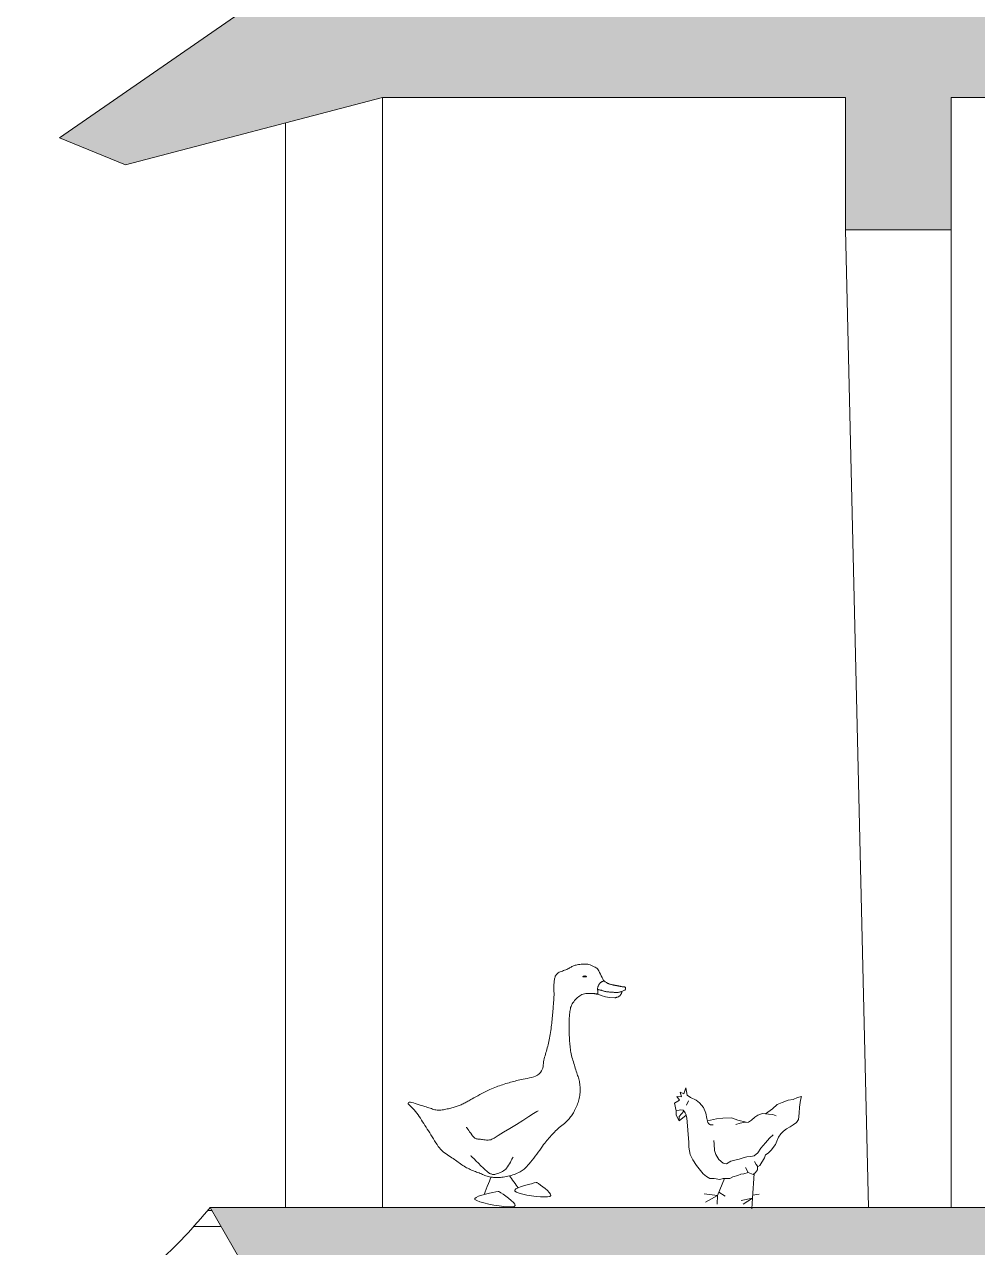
# Model space of a CAD drawing. Header units: centimetres. Extents: x 2280 to 32242, y -4577 to 2534.
# Drawn here: x 25612 to 25792.7, y -3031.6 to -2799.7 of the extents above; entities that cross this region are included whole.
import ezdxf

# ---------------------------------------------------------------- set-up
doc = ezdxf.new("R2010")
doc.units = ezdxf.units.CM
doc.layers.get('0').update_dxf_attribs({"lineweight": 15})
doc.layers.add('dim', color=40, linetype='Continuous', lineweight=0)
doc.layers.add('obiekty', color=22, linetype='Continuous', lineweight=5)

# ---------------------------------------------------------------- blocks, each defined once
blk = doc.blocks.new('ANIM_bird_011')
for p, q in [((0.2018, 0.4442), (0.202, 0.444)), ((0.2489, 0.4478), (0.2489, 0.4481)), ((0.2535, 0.4476), (0.2535, 0.4496)), ((0.3949, 0.2209), (0.3903, 0.2121)), ((0.3956, 0.1342), (0.391, 0.1858)), ((0.4713, 0.0587), (0.4564, 0.0234)), ((0.4564, 0.0231), (0.4281, 0.0269)), ((0.4593, 0.0305), (0.4724, 0.0219)), ((0.5305, 0.0244), (0.5446, 0.0261)), ((0.4312, 0.0097), (0.4564, 0.0231)), ((0.456, 0.0051), (0.4564, 0.0234)), ((0.5106, 0.0055), (0.5301, 0.0177)), ((0.5293, -0.0041), (0.5301, 0.0177))]:
    blk.add_line(p, q)
for points in [[(0.2017, 0.4968), (0.2013, 0.497), (0.2004, 0.4977), (0.1989, 0.4986), (0.1969, 0.4997), (0.1946, 0.5009), (0.1921, 0.5022), (0.1894, 0.5035), (0.1866, 0.5046), (0.1838, 0.5054), (0.1811, 0.506), (0.1784, 0.5063), (0.1756, 0.5064), (0.1727, 0.5064), (0.1699, 0.5062), (0.167, 0.5059), (0.1642, 0.5056), (0.1615, 0.5051), (0.1591, 0.5047), (0.1567, 0.5042), (0.1547, 0.5037), (0.1528, 0.5032), (0.1511, 0.5025), (0.1494, 0.5018), (0.1477, 0.501), (0.146, 0.5001), (0.1444, 0.4991), (0.1427, 0.4981), (0.1409, 0.4971), (0.139, 0.4961), (0.1369, 0.4951), (0.1348, 0.4942), (0.1324, 0.4933), (0.1301, 0.4925), (0.1278, 0.4916), (0.1254, 0.4908), (0.1231, 0.4899), (0.121, 0.489), (0.119, 0.4879), (0.1172, 0.4867), (0.1158, 0.4854), (0.1145, 0.4839), (0.1135, 0.4824), (0.1127, 0.4808), (0.1121, 0.4791), (0.1116, 0.4773), (0.1112, 0.4754), (0.1109, 0.4734), (0.1106, 0.4712), (0.1104, 0.4689), (0.1101, 0.4665), (0.1097, 0.4639), (0.1096, 0.4613), (0.1096, 0.4587), (0.1096, 0.4561), (0.1097, 0.4535), (0.1098, 0.4509), (0.1099, 0.4483), (0.1101, 0.4458), (0.1101, 0.4432), (0.1101, 0.4407), (0.1099, 0.4383), (0.1098, 0.436), (0.1097, 0.4338), (0.1096, 0.4317), (0.1094, 0.4295), (0.1093, 0.4272), (0.1091, 0.4247), (0.1088, 0.422), (0.1086, 0.4189), (0.1083, 0.4155), (0.108, 0.4118), (0.1077, 0.4082), (0.1075, 0.4045), (0.1071, 0.4009), (0.1068, 0.3973), (0.1065, 0.3937), (0.1062, 0.39), (0.1058, 0.3863), (0.1053, 0.3826), (0.1049, 0.3788), (0.1043, 0.3749), (0.1038, 0.3711), (0.1033, 0.3671), (0.1026, 0.3632), (0.102, 0.3593), (0.1013, 0.3554), (0.1007, 0.3516), (0.1, 0.3479), (0.0993, 0.3444), (0.0986, 0.341), (0.0978, 0.3377), (0.097, 0.3344), (0.0961, 0.3311), (0.0952, 0.3278), (0.0942, 0.3245), (0.0933, 0.3212), (0.0923, 0.3179), (0.0913, 0.3147), (0.0903, 0.3115), (0.0894, 0.3083), (0.0886, 0.3051), (0.0881, 0.3019), (0.0878, 0.2986), (0.0875, 0.2953), (0.0871, 0.2921), (0.0865, 0.2889), (0.0855, 0.2857), (0.084, 0.2827), (0.0819, 0.2797), (0.0791, 0.2768), (0.0756, 0.2743), (0.0716, 0.2722), (0.0674, 0.2706), (0.063, 0.2692), (0.0584, 0.2682), (0.0539, 0.2673), (0.0495, 0.2666), (0.0453, 0.2658), (0.0413, 0.2651), (0.0379, 0.2642), (0.0346, 0.2633), (0.0314, 0.2624), (0.0282, 0.2615), (0.025, 0.2607), (0.0218, 0.2599), (0.0185, 0.259), (0.0153, 0.2581), (0.012, 0.2572), (0.0086, 0.2561), (0.0052, 0.255), (0.0017, 0.2539), (-0.0016, 0.2527), (-0.0049, 0.2516), (-0.0082, 0.2505), (-0.0114, 0.2493), (-0.0148, 0.248), (-0.0181, 0.2467), (-0.0217, 0.2452), (-0.0254, 0.2436), (-0.0292, 0.2418), (-0.0333, 0.2399), (-0.0376, 0.2377), (-0.0421, 0.2354), (-0.0465, 0.233), (-0.0508, 0.2306), (-0.055, 0.2282), (-0.0589, 0.2261), (-0.0623, 0.2241), (-0.0653, 0.2225), (-0.0676, 0.2212), (-0.0696, 0.2202), (-0.0715, 0.2191), (-0.0735, 0.218), (-0.0754, 0.2169), (-0.0774, 0.2158), (-0.0794, 0.2148), (-0.0814, 0.2138), (-0.0835, 0.2128), (-0.0855, 0.2118), (-0.0877, 0.2109), (-0.0898, 0.2101), (-0.0919, 0.2092), (-0.094, 0.2085), (-0.0961, 0.2078), (-0.0983, 0.2071), (-0.1005, 0.2064), (-0.1027, 0.2058), (-0.1051, 0.2052), (-0.1075, 0.2046), (-0.11, 0.204), (-0.1126, 0.2035), (-0.1152, 0.2029), (-0.1178, 0.2023), (-0.1204, 0.2018), (-0.123, 0.2014), (-0.1256, 0.201), (-0.1283, 0.2007), (-0.131, 0.2005), (-0.1337, 0.2005), (-0.1363, 0.2006), (-0.139, 0.2009), (-0.1415, 0.2014), (-0.1439, 0.202), (-0.1463, 0.2027), (-0.1487, 0.2035), (-0.1512, 0.2044), (-0.1538, 0.2053), (-0.1565, 0.2062), (-0.1595, 0.2071), (-0.1627, 0.208), (-0.1664, 0.2091), (-0.1703, 0.2103), (-0.1745, 0.2117), (-0.1787, 0.2131), (-0.1827, 0.2144), (-0.1866, 0.2155), (-0.1901, 0.2163), (-0.1931, 0.2168), (-0.1955, 0.2167), (-0.1971, 0.2161), (-0.1978, 0.215), (-0.1976, 0.2137), (-0.1966, 0.2122), (-0.195, 0.2105), (-0.1929, 0.2085), (-0.1905, 0.2062), (-0.1877, 0.2037), (-0.1849, 0.2009), (-0.182, 0.1978), (-0.1793, 0.1943), (-0.1767, 0.1907), (-0.1742, 0.187), (-0.1718, 0.1833), (-0.1694, 0.1797), (-0.167, 0.1759), (-0.1646, 0.1722), (-0.1622, 0.1685), (-0.1597, 0.1647), (-0.1573, 0.1609), (-0.1547, 0.157), (-0.1521, 0.1531), (-0.1496, 0.149), (-0.1469, 0.1448), (-0.1443, 0.1405), (-0.1417, 0.1364), (-0.1391, 0.1323), (-0.1365, 0.1284), (-0.1339, 0.1248), (-0.1314, 0.1215), (-0.1289, 0.1187), (-0.1263, 0.1161), (-0.1236, 0.1136), (-0.1206, 0.1113), (-0.1175, 0.1091), (-0.1144, 0.107), (-0.1113, 0.1049), (-0.1082, 0.103), (-0.1052, 0.1011), (-0.1023, 0.0992), (-0.0997, 0.0975), (-0.0971, 0.0957), (-0.0945, 0.0938), (-0.0919, 0.092), (-0.0893, 0.0902), (-0.0868, 0.0883), (-0.0842, 0.0866), (-0.0816, 0.0848), (-0.079, 0.0832), (-0.0764, 0.0817), (-0.0739, 0.0803), (-0.0714, 0.079), (-0.0687, 0.0777), (-0.0661, 0.0765), (-0.0634, 0.0754), (-0.0607, 0.0743), (-0.058, 0.0733), (-0.0554, 0.0723), (-0.0527, 0.0713), (-0.0501, 0.0703), (-0.0476, 0.0694), (-0.0451, 0.0684), (-0.0427, 0.0674), (-0.0403, 0.0664), (-0.0379, 0.0654), (-0.0354, 0.0644), (-0.033, 0.0635), (-0.0304, 0.0627), (-0.0278, 0.0619), (-0.0252, 0.0613), (-0.0223, 0.0608), (-0.0194, 0.0604), (-0.0167, 0.0601), (-0.0139, 0.0599), (-0.0111, 0.0598), (-0.0083, 0.0598), (-0.0054, 0.0599), (-0.0025, 0.0601), (0.0005, 0.0604), (0.0036, 0.0608), (0.0069, 0.0614), (0.0102, 0.062), (0.0136, 0.0627), (0.017, 0.0635), (0.0204, 0.0644), (0.0238, 0.0654), (0.0271, 0.0664), (0.0302, 0.0676), (0.0333, 0.0689), (0.0363, 0.0702), (0.039, 0.0717), (0.0414, 0.0731), (0.0437, 0.0745), (0.0456, 0.076), (0.0476, 0.0775), (0.0494, 0.0792), (0.0513, 0.0811), (0.0534, 0.0833), (0.0557, 0.0858), (0.0583, 0.0888), (0.0613, 0.0923), (0.0646, 0.0962), (0.0679, 0.1003), (0.0712, 0.1046), (0.0744, 0.109), (0.0776, 0.1134), (0.0806, 0.1176), (0.0835, 0.1217), (0.0863, 0.1255), (0.0888, 0.1289), (0.0911, 0.1318), (0.0933, 0.1345), (0.0955, 0.1372), (0.0978, 0.1399), (0.1, 0.1425), (0.1023, 0.1452), (0.1046, 0.1477), (0.107, 0.1503), (0.1093, 0.1528), (0.1117, 0.1552), (0.114, 0.1576), (0.1165, 0.16), (0.1191, 0.1623), (0.1218, 0.1646), (0.1246, 0.1668), (0.1274, 0.1691), (0.1301, 0.1712), (0.1327, 0.1734), (0.1351, 0.1754), (0.1373, 0.1775), (0.1392, 0.1794), (0.141, 0.1813), (0.1426, 0.1832), (0.1442, 0.1851), (0.1457, 0.187), (0.1472, 0.189), (0.1486, 0.1911), (0.15, 0.1933), (0.1514, 0.1956), (0.1528, 0.198), (0.1541, 0.2006), (0.1555, 0.2033), (0.1568, 0.206), (0.158, 0.2087), (0.1593, 0.2115), (0.1603, 0.2143), (0.1614, 0.2171), (0.1623, 0.22), (0.1631, 0.2228), (0.1638, 0.2257), (0.1644, 0.2287), (0.1649, 0.2316), (0.1652, 0.2346), (0.1654, 0.2377), (0.1656, 0.2407), (0.1656, 0.2438), (0.1655, 0.2468), (0.1654, 0.2498), (0.1651, 0.2527), (0.1648, 0.2556), (0.1644, 0.2585), (0.164, 0.2612), (0.1635, 0.2638), (0.1628, 0.2663), (0.162, 0.2688), (0.1612, 0.2713), (0.1603, 0.2738), (0.1593, 0.2764), (0.1584, 0.2792), (0.1574, 0.2822), (0.1564, 0.2854), (0.1554, 0.2887), (0.1544, 0.292), (0.1533, 0.2953), (0.1522, 0.2986), (0.1512, 0.3019), (0.1502, 0.3052), (0.1492, 0.3086), (0.1483, 0.3119), (0.1474, 0.3153), (0.1467, 0.3186), (0.146, 0.3219), (0.1454, 0.3252), (0.145, 0.3283), (0.1445, 0.3314), (0.1441, 0.3346), (0.1437, 0.3379), (0.1434, 0.3413), (0.1431, 0.3449), (0.1429, 0.3488), (0.1427, 0.353), (0.1424, 0.3575), (0.1423, 0.3622), (0.1422, 0.3671), (0.1421, 0.372), (0.1421, 0.3769), (0.1421, 0.3815), (0.1422, 0.3859), (0.1423, 0.39), (0.1424, 0.3936), (0.1427, 0.3966), (0.1429, 0.3993), (0.1431, 0.4019), (0.1434, 0.4047), (0.1437, 0.4073), (0.144, 0.41), (0.1446, 0.4127), (0.1452, 0.4153), (0.146, 0.4179), (0.1471, 0.4204), (0.1484, 0.4229), (0.1499, 0.4253), (0.1516, 0.4277), (0.1534, 0.43), (0.1554, 0.4323), (0.1576, 0.4343), (0.1598, 0.4363), (0.162, 0.4381), (0.1644, 0.4398), (0.1667, 0.4412), (0.169, 0.4424), (0.1716, 0.4433), (0.1745, 0.444), (0.1776, 0.4445), (0.1808, 0.4447), (0.1839, 0.4448), (0.1869, 0.4449), (0.1897, 0.4448), (0.192, 0.4447), (0.1937, 0.4447), (0.1949, 0.4447), (0.1956, 0.4447), (0.1965, 0.4445), (0.1973, 0.4444), (0.1981, 0.4441), (0.199, 0.4439), (0.1998, 0.4438), (0.2006, 0.4438), (0.2013, 0.4439), (0.2018, 0.4442), (0.2023, 0.4447), (0.2026, 0.4455), (0.2026, 0.4465), (0.2026, 0.4476), (0.2026, 0.4489), (0.2024, 0.4504), (0.2022, 0.4518), (0.2021, 0.4533), (0.202, 0.4547), (0.202, 0.4561), (0.2023, 0.4573), (0.2026, 0.4585), (0.2031, 0.4596), (0.2036, 0.4608), (0.2043, 0.462), (0.2049, 0.4631), (0.2056, 0.4642), (0.2062, 0.4652), (0.2068, 0.4661), (0.2075, 0.4669), (0.208, 0.4676), (0.2086, 0.4682), (0.2094, 0.4686), (0.2102, 0.469), (0.2111, 0.4694), (0.212, 0.4697), (0.2128, 0.4701), (0.2135, 0.4705), (0.214, 0.4709), (0.2143, 0.4715), (0.2143, 0.4722), (0.2138, 0.4735), (0.2128, 0.4757), (0.2114, 0.4786), (0.2096, 0.482), (0.2078, 0.4855), (0.206, 0.4889), (0.2043, 0.492), (0.203, 0.4945), (0.202, 0.4962), (0.2017, 0.4968)], [(0.1754, 0.4815), (0.1753, 0.4815), (0.175, 0.4814), (0.1745, 0.4813), (0.1739, 0.4812), (0.1733, 0.481), (0.1726, 0.4808), (0.172, 0.4807), (0.1716, 0.4805), (0.1712, 0.4803), (0.171, 0.4802), (0.1711, 0.48), (0.1712, 0.4799), (0.1716, 0.4798), (0.1719, 0.4797), (0.1724, 0.4796), (0.1729, 0.4796), (0.1735, 0.4795), (0.1739, 0.4795), (0.1745, 0.4794), (0.1749, 0.4794), (0.1753, 0.4794), (0.1758, 0.4795), (0.1763, 0.4795), (0.1768, 0.4795), (0.1774, 0.4796), (0.1778, 0.4797), (0.1782, 0.4798), (0.1785, 0.4799), (0.1787, 0.48), (0.1789, 0.4801), (0.1788, 0.4803), (0.1786, 0.4804), (0.1782, 0.4806), (0.1777, 0.4808), (0.1772, 0.481), (0.1767, 0.4811), (0.1762, 0.4813), (0.1758, 0.4814), (0.1755, 0.4815), (0.1754, 0.4815)], [(0.2143, 0.4722), (0.2145, 0.4721), (0.215, 0.4717), (0.2159, 0.4711), (0.2169, 0.4704), (0.218, 0.4696), (0.2193, 0.4687), (0.2206, 0.4679), (0.2218, 0.4671), (0.223, 0.4664), (0.224, 0.4659), (0.225, 0.4655), (0.2259, 0.4651), (0.2269, 0.4648), (0.2279, 0.4645), (0.2289, 0.4642), (0.2298, 0.4639), (0.2308, 0.4637), (0.2318, 0.4635), (0.2328, 0.4632), (0.2338, 0.463), (0.2347, 0.4628), (0.2357, 0.4626), (0.2366, 0.4624), (0.2376, 0.4623), (0.2385, 0.4621), (0.2395, 0.462), (0.2404, 0.4618), (0.2415, 0.4617), (0.2425, 0.4615), (0.2435, 0.4613), (0.2447, 0.4611), (0.2459, 0.4608), (0.2471, 0.4606), (0.2483, 0.4603), (0.2496, 0.46), (0.2507, 0.4598), (0.2518, 0.4596), (0.2528, 0.4593), (0.2537, 0.4592), (0.2544, 0.459), (0.2551, 0.4589), (0.2557, 0.4589), (0.2565, 0.4588), (0.2572, 0.4588), (0.2579, 0.4588), (0.2586, 0.4587), (0.2593, 0.4586), (0.2598, 0.4584), (0.2603, 0.4582), (0.2607, 0.4579), (0.261, 0.4574), (0.2612, 0.4569), (0.2614, 0.4564), (0.2614, 0.4558), (0.2614, 0.4552), (0.2612, 0.4546), (0.2611, 0.454), (0.2609, 0.4535), (0.2606, 0.4531), (0.2602, 0.4527), (0.2596, 0.4523), (0.2586, 0.4519), (0.2575, 0.4513), (0.2561, 0.4507), (0.2546, 0.45), (0.253, 0.4494), (0.2514, 0.4488), (0.2498, 0.4483), (0.2483, 0.4479), (0.247, 0.4476), (0.2457, 0.4473), (0.2445, 0.4472), (0.2433, 0.4471), (0.2421, 0.4471), (0.2408, 0.4472), (0.2396, 0.4472), (0.2383, 0.4473), (0.237, 0.4474), (0.2357, 0.4475), (0.2344, 0.4476), (0.233, 0.4476), (0.2315, 0.4477), (0.23, 0.4478), (0.2285, 0.4479), (0.2271, 0.448), (0.2256, 0.4481), (0.2243, 0.4482), (0.223, 0.4484), (0.2217, 0.4485), (0.2206, 0.4487), (0.2195, 0.4489), (0.2185, 0.4492), (0.2174, 0.4494), (0.2162, 0.4498), (0.2152, 0.4501), (0.2141, 0.4504), (0.2131, 0.4508), (0.2121, 0.4511), (0.2112, 0.4513), (0.2103, 0.4516), (0.2094, 0.4518), (0.2083, 0.452), (0.2072, 0.4522), (0.206, 0.4525), (0.2049, 0.4527), (0.2039, 0.4529), (0.203, 0.453), (0.2023, 0.4532), (0.2019, 0.4533), (0.2017, 0.4533)], [(0.1998, 0.4438), (0.2046, 0.4426), (0.2094, 0.441), (0.2189, 0.4379), (0.2275, 0.4363), (0.2383, 0.4359)], [(0.2383, 0.4359), (0.2397, 0.4361), (0.2408, 0.4364), (0.242, 0.4367), (0.2431, 0.437), (0.2442, 0.4374), (0.2453, 0.4378), (0.2463, 0.4383), (0.2472, 0.4388), (0.248, 0.4394), (0.2488, 0.4401), (0.2496, 0.441), (0.2504, 0.442), (0.2511, 0.4431), (0.2518, 0.4442), (0.2523, 0.4453), (0.2528, 0.4462), (0.2531, 0.4469), (0.2534, 0.4474), (0.2535, 0.4476)], [(0.4472, 0.1709), (0.4415, 0.1709), (0.438, 0.1728), (0.4354, 0.1762), (0.4338, 0.1839), (0.4312, 0.1957), (0.4262, 0.2072), (0.4182, 0.2171), (0.4109, 0.2228), (0.3991, 0.2282), (0.3918, 0.2328), (0.3891, 0.2484), (0.3849, 0.2354), (0.3773, 0.2389), (0.38, 0.2297), (0.3697, 0.2297), (0.3758, 0.2225), (0.3655, 0.2163), (0.3689, 0.2003), (0.375, 0.2018), (0.3788, 0.2022), (0.3834, 0.2014), (0.3865, 0.198), (0.388, 0.1961), (0.3895, 0.1934), (0.391, 0.1858)], [(0.5408, 0.0833), (0.5461, 0.0865), (0.5553, 0.1025), (0.558, 0.1086), (0.5633, 0.1124), (0.5698, 0.1182), (0.5786, 0.13), (0.5813, 0.1373), (0.5851, 0.1457), (0.5897, 0.1522), (0.5954, 0.1579), (0.6023, 0.1629), (0.6095, 0.1671), (0.616, 0.1713), (0.6233, 0.1762), (0.6271, 0.1823), (0.629, 0.1957), (0.629, 0.2083), (0.6313, 0.2228), (0.6332, 0.2305), (0.6248, 0.2282), (0.6157, 0.2244), (0.6057, 0.2232), (0.5924, 0.2179), (0.582, 0.2137), (0.5721, 0.2049), (0.5573, 0.194)], [(0.0768, 0.1994), (0.0743, 0.1979), (0.0674, 0.1936), (0.0572, 0.1873), (0.0447, 0.1795), (0.031, 0.1711), (0.017, 0.1624), (0.0039, 0.1544), (-0.0075, 0.1475), (-0.016, 0.1424), (-0.0206, 0.1399), (-0.0231, 0.1389), (-0.0259, 0.1384), (-0.0288, 0.1381), (-0.0318, 0.1381), (-0.0349, 0.1383), (-0.0378, 0.1386), (-0.0405, 0.139), (-0.0429, 0.1394), (-0.0449, 0.1397), (-0.0464, 0.1399), (-0.0476, 0.14), (-0.0489, 0.1401), (-0.0502, 0.1402), (-0.0515, 0.1404), (-0.0528, 0.1407), (-0.0541, 0.141), (-0.0553, 0.1414), (-0.0564, 0.1419), (-0.0575, 0.1425), (-0.0584, 0.1433), (-0.0596, 0.1446), (-0.0613, 0.1466), (-0.0633, 0.1492), (-0.0654, 0.1522), (-0.0677, 0.1552), (-0.0697, 0.1582), (-0.0716, 0.1609), (-0.0732, 0.1631), (-0.0741, 0.1645), (-0.0745, 0.1651)], [(0.3689, 0.2003), (0.3685, 0.1911), (0.3754, 0.1789)], [(0.3899, 0.1913), (0.3754, 0.1789), (0.3754, 0.1881), (0.385, 0.1996)], [(0.5165, 0.1764), (0.4992, 0.1812), (0.4858, 0.1854), (0.4671, 0.185), (0.4541, 0.1839), (0.4348, 0.1792)], [(0.5801, 0.1904), (0.5729, 0.1927), (0.5637, 0.1934), (0.5515, 0.1946), (0.5416, 0.1915), (0.5351, 0.1869), (0.5278, 0.1808), (0.5217, 0.1766), (0.5114, 0.1762), (0.5041, 0.1743), (0.4949, 0.1716)], [(0.5211, 0.0719), (0.5121, 0.0689), (0.506, 0.0681), (0.4995, 0.0651), (0.4885, 0.0624), (0.4827, 0.0593), (0.4686, 0.0586), (0.461, 0.0571), (0.4495, 0.059), (0.4403, 0.059), (0.4334, 0.0632), (0.4262, 0.0685), (0.4201, 0.0754), (0.4121, 0.0857), (0.4044, 0.0975), (0.3983, 0.109), (0.3956, 0.1239), (0.3956, 0.1342)], [(0.4483, 0.1384), (0.4491, 0.1304), (0.4499, 0.1174), (0.4525, 0.109), (0.459, 0.0987), (0.4682, 0.0907), (0.4751, 0.0899), (0.4843, 0.0953), (0.493, 0.0972), (0.5018, 0.0991), (0.5106, 0.1021), (0.5183, 0.1044), (0.5267, 0.1048), (0.5335, 0.1067), (0.5412, 0.1128), (0.5477, 0.1224), (0.5576, 0.1338), (0.5664, 0.1434), (0.574, 0.1503)], [(0.0241, 0.1026), (0.0238, 0.1021), (0.023, 0.1006), (0.0219, 0.0983), (0.0204, 0.0954), (0.0187, 0.0922), (0.0168, 0.0888), (0.0148, 0.0855), (0.0127, 0.0823), (0.0107, 0.0796), (0.0087, 0.0775), (0.0067, 0.0758), (0.0044, 0.0742), (0.0019, 0.0727), (-0.0006, 0.0713), (-0.0032, 0.0701), (-0.0058, 0.0691), (-0.0083, 0.0682), (-0.0106, 0.0674), (-0.0126, 0.0669), (-0.0143, 0.0665), (-0.0159, 0.0663), (-0.0175, 0.0664), (-0.019, 0.0665), (-0.0206, 0.0668), (-0.0221, 0.0673), (-0.0236, 0.0679), (-0.0252, 0.0686), (-0.0265, 0.0693), (-0.0279, 0.0702), (-0.0292, 0.0711), (-0.0312, 0.0728), (-0.0346, 0.0759), (-0.0388, 0.0799), (-0.0437, 0.0846), (-0.0488, 0.0895), (-0.0538, 0.0943), (-0.0583, 0.0986), (-0.0619, 0.1022), (-0.0644, 0.1046), (-0.0653, 0.1055)], [(0.5152, 0.0823), (0.5213, 0.0716), (0.5316, 0.0677), (0.5366, 0.0716), (0.5408, 0.0769), (0.5408, 0.0846), (0.5381, 0.0884), (0.5343, 0.0945)], [(-0.0223, 0.0608), (-0.0228, 0.0597), (-0.024, 0.0567), (-0.0257, 0.0524), (-0.0278, 0.0471), (-0.0301, 0.0413), (-0.0324, 0.0355), (-0.0345, 0.0302), (-0.0362, 0.0259), (-0.0368, 0.0244)], [(0.017, 0.0635), (0.0175, 0.0628), (0.0189, 0.0609), (0.0209, 0.0581), (0.0233, 0.0547), (0.026, 0.051), (0.0286, 0.0473), (0.0311, 0.0439), (0.0331, 0.041), (0.0344, 0.0391), (0.035, 0.0384)], [(0.5336, 0.0693), (0.5301, 0.0177), (0.5064, 0.0131)], [(-0.0057, 0.031), (-0.0074, 0.0307), (-0.0117, 0.0299), (-0.0181, 0.0287), (-0.0257, 0.0271), (-0.0338, 0.0252), (-0.0418, 0.0231), (-0.0486, 0.0208), (-0.0539, 0.0184), (-0.0566, 0.0161), (-0.0561, 0.0138), (-0.0523, 0.0115), (-0.0457, 0.0091), (-0.0371, 0.0067), (-0.027, 0.0044), (-0.0162, 0.0023), (-0.0052, 0.0006), (0.0052, -0.0006), (0.0145, -0.0013), (0.022, -0.0013), (0.0269, -0.0005), (0.0289, 0.0013), (0.0281, 0.0043), (0.0251, 0.0081), (0.0206, 0.0123), (0.0151, 0.0167), (0.0092, 0.0211), (0.0036, 0.0249), (-0.0012, 0.0281), (-0.0045, 0.0302), (-0.0057, 0.031)], [(0.0745, 0.0499), (0.073, 0.0496), (0.069, 0.0487), (0.0632, 0.0472), (0.0563, 0.0454), (0.0489, 0.0433), (0.0416, 0.041), (0.0353, 0.0386), (0.0304, 0.0361), (0.0278, 0.0337), (0.0281, 0.0316), (0.0314, 0.0295), (0.0372, 0.0274), (0.0448, 0.0254), (0.0537, 0.0235), (0.0634, 0.0219), (0.0732, 0.0207), (0.0824, 0.0198), (0.0907, 0.0195), (0.0974, 0.0197), (0.102, 0.0207), (0.1039, 0.0225), (0.1033, 0.0254), (0.1009, 0.0289), (0.0971, 0.0328), (0.0923, 0.0369), (0.0874, 0.0409), (0.0825, 0.0444), (0.0784, 0.0473), (0.0756, 0.0492), (0.0745, 0.0499)]]:
    blk.add_lwpolyline(points)

msp = doc.modelspace()

# ---------------------------------------------------------------- hatches: boundary and pattern name
at = {"layer": 'dim'}
h = msp.add_hatch(color=7, dxfattribs=at)
h.dxf.hatch_style = 1
edge = h.paths.add_edge_path()
edge.add_line((26464.449, -2758.987), (26526.237, -2820.144))
edge.add_line((26526.237, -2820.144), (26526.237, -2793.963))
edge.add_line((26526.237, -2793.963), (26500.585, -2768.102))
edge.add_spline(control_points=[(26500.585, -2768.102), (26499.378, -2767.74), (26498.6, -2767.687), (26498.202, -2767.906)], knot_values=[35.6732869, 35.6732869, 35.6732869, 35.6732869, 41.147763, 41.147763, 41.147763, 41.147763], degree=3, periodic=0)
edge.add_spline(control_points=[(26498.202, -2767.906), (26498.119, -2767.991), (26498.037, -2768.075), (26497.954, -2768.159)], knot_values=[0, 0, 0, 0, 0.3014074, 0.3014074, 0.3014074, 0.3014074], degree=3, periodic=0)
edge.add_spline(control_points=[(26497.954, -2768.159), (26498.007, -2768.053), (26498.089, -2767.969), (26498.202, -2767.906)], knot_values=[41.147763, 41.147763, 41.147763, 41.147763, 42.7049355, 42.7049355, 42.7049355, 42.7049355], degree=3, periodic=0)
edge.add_spline(control_points=[(26500.585, -2768.102), (26499.378, -2767.74), (26498.6, -2767.687), (26498.202, -2767.906)], knot_values=[35.6732869, 35.6732869, 35.6732869, 35.6732869, 41.147763, 41.147763, 41.147763, 41.147763], degree=3, periodic=0)
edge.add_spline(control_points=[(26498.202, -2767.906), (26498.57, -2767.532), (26498.935, -2767.157), (26499.28, -2766.787)], knot_values=[0.3014074, 0.3014074, 0.3014074, 0.3014074, 1.6425068, 1.6425068, 1.6425068, 1.6425068], degree=3, periodic=0)
edge.add_line((26499.28, -2766.787), (26478.191, -2745.525))
edge.add_spline(control_points=[(26478.191, -2745.525), (26477.196, -2745.262), (26476.538, -2745.24), (26476.182, -2745.436)], knot_values=[36.26063, 36.26063, 36.26063, 36.26063, 41.147763, 41.147763, 41.147763, 41.147763], degree=3, periodic=0)
edge.add_spline(control_points=[(26476.182, -2745.436), (26476.1, -2745.52), (26476.017, -2745.604), (26475.934, -2745.689)], knot_values=[0, 0, 0, 0, 0.3014074, 0.3014074, 0.3014074, 0.3014074], degree=3, periodic=0)
edge.add_spline(control_points=[(26475.934, -2745.689), (26475.987, -2745.583), (26476.069, -2745.498), (26476.182, -2745.436)], knot_values=[41.147763, 41.147763, 41.147763, 41.147763, 42.7049355, 42.7049355, 42.7049355, 42.7049355], degree=3, periodic=0)
edge.add_spline(control_points=[(26478.191, -2745.525), (26477.196, -2745.262), (26476.538, -2745.24), (26476.182, -2745.436)], knot_values=[36.26063, 36.26063, 36.26063, 36.26063, 41.147763, 41.147763, 41.147763, 41.147763], degree=3, periodic=0)
edge.add_spline(control_points=[(26476.182, -2745.436), (26476.504, -2745.108), (26476.823, -2744.781), (26477.13, -2744.455)], knot_values=[0.3014074, 0.3014074, 0.3014074, 0.3014074, 1.4747718, 1.4747718, 1.4747718, 1.4747718], degree=3, periodic=0)
edge.add_line((26477.13, -2744.455), (26434.971, -2701.952))
edge.add_spline(control_points=[(26434.971, -2701.952), (26433.764, -2701.591), (26432.986, -2701.538), (26432.588, -2701.757)], knot_values=[35.6732869, 35.6732869, 35.6732869, 35.6732869, 41.147763, 41.147763, 41.147763, 41.147763], degree=3, periodic=0)
edge.add_spline(control_points=[(26432.588, -2701.757), (26432.506, -2701.841), (26432.423, -2701.926), (26432.34, -2702.01)], knot_values=[0, 0, 0, 0, 0.3014074, 0.3014074, 0.3014074, 0.3014074], degree=3, periodic=0)
edge.add_spline(control_points=[(26432.34, -2702.01), (26432.393, -2701.904), (26432.475, -2701.82), (26432.588, -2701.757)], knot_values=[41.147763, 41.147763, 41.147763, 41.147763, 42.7049355, 42.7049355, 42.7049355, 42.7049355], degree=3, periodic=0)
edge.add_spline(control_points=[(26434.971, -2701.952), (26433.764, -2701.591), (26432.986, -2701.538), (26432.588, -2701.757)], knot_values=[35.6732869, 35.6732869, 35.6732869, 35.6732869, 41.147763, 41.147763, 41.147763, 41.147763], degree=3, periodic=0)
edge.add_spline(control_points=[(26432.588, -2701.757), (26432.956, -2701.382), (26433.321, -2701.008), (26433.667, -2700.637)], knot_values=[0.3014074, 0.3014074, 0.3014074, 0.3014074, 1.6425068, 1.6425068, 1.6425068, 1.6425068], degree=3, periodic=0)
edge.add_line((26433.667, -2700.637), (26412.577, -2679.376))
edge.add_spline(control_points=[(26412.577, -2679.376), (26411.582, -2679.112), (26410.924, -2679.091), (26410.568, -2679.287)], knot_values=[36.26063, 36.26063, 36.26063, 36.26063, 41.147763, 41.147763, 41.147763, 41.147763], degree=3, periodic=0)
edge.add_spline(control_points=[(26410.568, -2679.287), (26410.486, -2679.371), (26410.403, -2679.455), (26410.32, -2679.539)], knot_values=[0, 0, 0, 0, 0.3014074, 0.3014074, 0.3014074, 0.3014074], degree=3, periodic=0)
edge.add_spline(control_points=[(26410.32, -2679.539), (26410.373, -2679.434), (26410.455, -2679.349), (26410.568, -2679.287)], knot_values=[41.147763, 41.147763, 41.147763, 41.147763, 42.7049355, 42.7049355, 42.7049355, 42.7049355], degree=3, periodic=0)
edge.add_spline(control_points=[(26412.577, -2679.376), (26411.582, -2679.112), (26410.924, -2679.091), (26410.568, -2679.287)], knot_values=[36.26063, 36.26063, 36.26063, 36.26063, 41.147763, 41.147763, 41.147763, 41.147763], degree=3, periodic=0)
edge.add_spline(control_points=[(26410.568, -2679.287), (26410.89, -2678.959), (26411.21, -2678.631), (26411.516, -2678.306)], knot_values=[0.3014074, 0.3014074, 0.3014074, 0.3014074, 1.4747718, 1.4747718, 1.4747718, 1.4747718], degree=3, periodic=0)
edge.add_line((26411.516, -2678.306), (26390.202, -2656.819))
edge.add_spline(control_points=[(26390.202, -2656.819), (26389.403, -2656.64), (26388.86, -2656.645), (26388.549, -2656.816)], knot_values=[36.8672683, 36.8672683, 36.8672683, 36.8672683, 41.147763, 41.147763, 41.147763, 41.147763], degree=3, periodic=0)
edge.add_spline(control_points=[(26388.549, -2656.816), (26388.466, -2656.9), (26388.383, -2656.985), (26388.3, -2657.069)], knot_values=[0, 0, 0, 0, 0.3014074, 0.3014074, 0.3014074, 0.3014074], degree=3, periodic=0)
edge.add_spline(control_points=[(26388.3, -2657.069), (26388.353, -2656.963), (26388.435, -2656.879), (26388.549, -2656.816)], knot_values=[41.147763, 41.147763, 41.147763, 41.147763, 42.7049355, 42.7049355, 42.7049355, 42.7049355], degree=3, periodic=0)
edge.add_spline(control_points=[(26388.549, -2656.816), (26388.86, -2656.645), (26389.403, -2656.64), (26390.202, -2656.819)], knot_values=[36.8672683, 36.8672683, 36.8672683, 36.8672683, 41.147763, 41.147763, 41.147763, 41.147763], degree=3, periodic=0)
edge.add_spline(control_points=[(26388.549, -2656.816), (26388.825, -2656.535), (26389.099, -2656.254), (26389.365, -2655.974)], knot_values=[0.3014074, 0.3014074, 0.3014074, 0.3014074, 1.3081742, 1.3081742, 1.3081742, 1.3081742], degree=3, periodic=0)
edge.add_line((26389.365, -2655.974), (26367.847, -2634.281))
edge.add_spline(control_points=[(26367.847, -2634.281), (26367.229, -2634.174), (26366.794, -2634.199), (26366.529, -2634.346)], knot_values=[37.4949543, 37.4949543, 37.4949543, 37.4949543, 41.147763, 41.147763, 41.147763, 41.147763], degree=3, periodic=0)
edge.add_spline(control_points=[(26366.529, -2634.346), (26366.446, -2634.43), (26366.363, -2634.514), (26366.28, -2634.598)], knot_values=[0, 0, 0, 0, 0.3014074, 0.3014074, 0.3014074, 0.3014074], degree=3, periodic=0)
edge.add_spline(control_points=[(26366.28, -2634.598), (26366.333, -2634.493), (26366.416, -2634.408), (26366.529, -2634.346)], knot_values=[41.147763, 41.147763, 41.147763, 41.147763, 42.7049355, 42.7049355, 42.7049355, 42.7049355], degree=3, periodic=0)
edge.add_line((26367.067, -2633.494), (26345.514, -2611.766))
edge.add_spline(control_points=[(26345.514, -2611.766), (26345.06, -2611.717), (26344.727, -2611.755), (26344.509, -2611.875)], knot_values=[38.145716, 38.145716, 38.145716, 38.145716, 41.147763, 41.147763, 41.147763, 41.147763], degree=3, periodic=0)
edge.add_spline(control_points=[(26344.509, -2611.875), (26344.426, -2611.959), (26344.343, -2612.044), (26344.26, -2612.128)], knot_values=[0, 0, 0, 0, 0.3014074, 0.3014074, 0.3014074, 0.3014074], degree=3, periodic=0)
edge.add_spline(control_points=[(26344.26, -2612.128), (26344.313, -2612.022), (26344.396, -2611.938), (26344.509, -2611.875)], knot_values=[41.147763, 41.147763, 41.147763, 41.147763, 42.7049355, 42.7049355, 42.7049355, 42.7049355], degree=3, periodic=0)
edge.add_line((26344.934, -2611.181), (26323.206, -2589.275))
edge.add_spline(control_points=[(26323.206, -2589.275), (26322.896, -2589.268), (26322.658, -2589.311), (26322.489, -2589.405)], knot_values=[38.8219214, 38.8219214, 38.8219214, 38.8219214, 41.147763, 41.147763, 41.147763, 41.147763], degree=3, periodic=0)
edge.add_spline(control_points=[(26322.489, -2589.405), (26322.406, -2589.489), (26322.323, -2589.573), (26322.241, -2589.657)], knot_values=[0, 0, 0, 0, 0.3014074, 0.3014074, 0.3014074, 0.3014074], degree=3, periodic=0)
edge.add_spline(control_points=[(26322.241, -2589.657), (26322.293, -2589.552), (26322.376, -2589.467), (26322.489, -2589.405)], knot_values=[41.147763, 41.147763, 41.147763, 41.147763, 42.7049355, 42.7049355, 42.7049355, 42.7049355], degree=3, periodic=0)
edge.add_line((26322.802, -2588.869), (26300.924, -2566.812))
edge.add_spline(control_points=[(26300.924, -2566.812), (26300.738, -2566.828), (26300.587, -2566.869), (26300.469, -2566.934)], knot_values=[39.5263627, 39.5263627, 39.5263627, 39.5263627, 41.147763, 41.147763, 41.147763, 41.147763], degree=3, periodic=0)
edge.add_spline(control_points=[(26300.469, -2566.934), (26300.386, -2567.018), (26300.304, -2567.103), (26300.221, -2567.187)], knot_values=[0, 0, 0, 0, 0.3014074, 0.3014074, 0.3014074, 0.3014074], degree=3, periodic=0)
edge.add_spline(control_points=[(26300.221, -2567.187), (26300.274, -2567.081), (26300.356, -2566.997), (26300.469, -2566.934)], knot_values=[41.147763, 41.147763, 41.147763, 41.147763, 42.7049355, 42.7049355, 42.7049355, 42.7049355], degree=3, periodic=0)
edge.add_line((26300.67, -2566.556), (26278.672, -2544.379))
edge.add_spline(control_points=[(26278.672, -2544.379), (26278.588, -2544.4), (26278.514, -2544.428), (26278.449, -2544.464)], knot_values=[40.2623707, 40.2623707, 40.2623707, 40.2623707, 41.147763, 41.147763, 41.147763, 41.147763], degree=3, periodic=0)
edge.add_spline(control_points=[(26278.449, -2544.464), (26278.367, -2544.548), (26278.284, -2544.632), (26278.201, -2544.716)], knot_values=[0, 0, 0, 0, 0.3014074, 0.3014074, 0.3014074, 0.3014074], degree=3, periodic=0)
edge.add_spline(control_points=[(26278.201, -2544.716), (26278.254, -2544.611), (26278.336, -2544.526), (26278.449, -2544.464)], knot_values=[41.147763, 41.147763, 41.147763, 41.147763, 42.7049355, 42.7049355, 42.7049355, 42.7049355], degree=3, periodic=0)
edge.add_line((26278.538, -2544.243), (26256.455, -2521.98))
edge.add_spline(control_points=[(26256.455, -2521.98), (26256.446, -2521.984), (26256.438, -2521.989), (26256.429, -2521.993)], knot_values=[41.0339707, 41.0339707, 41.0339707, 41.0339707, 41.147763, 41.147763, 41.147763, 41.147763], degree=3, periodic=0)
edge.add_spline(control_points=[(26256.429, -2521.993), (26256.347, -2522.077), (26256.264, -2522.162), (26256.181, -2522.246)], knot_values=[0, 0, 0, 0, 0.3014074, 0.3014074, 0.3014074, 0.3014074], degree=3, periodic=0)
edge.add_spline(control_points=[(26256.181, -2522.246), (26256.234, -2522.14), (26256.316, -2522.056), (26256.429, -2521.993)], knot_values=[41.147763, 41.147763, 41.147763, 41.147763, 42.7049355, 42.7049355, 42.7049355, 42.7049355], degree=3, periodic=0)
edge.add_line((26256.406, -2521.93), (26234.295, -2499.639))
edge.add_spline(control_points=[(26234.295, -2499.639), (26234.25, -2499.685), (26234.206, -2499.73), (26234.161, -2499.775)], knot_values=[0, 0, 0, 0, 0.1622916, 0.1622916, 0.1622916, 0.1622916], degree=3, periodic=0)
edge.add_spline(control_points=[(26234.161, -2499.775), (26234.19, -2499.717), (26234.228, -2499.665), (26234.276, -2499.62)], knot_values=[41.8461019, 41.8461019, 41.8461019, 41.8461019, 42.7049355, 42.7049355, 42.7049355, 42.7049355], degree=3, periodic=0)
edge.add_line((26234.264, -2499.608), (26207.186, -2472.309))
edge.add_line((26207.186, -2472.309), (26050.95, -2564.916))
edge.add_spline(control_points=[(26050.95, -2564.916), (26050.963, -2564.94), (26050.976, -2564.964), (26050.99, -2564.989)], knot_values=[0.3014074, 0.3014074, 0.3014074, 0.3014074, 0.3722824, 0.3722824, 0.3722824, 0.3722824], degree=3, periodic=0)
edge.add_spline(control_points=[(26050.99, -2564.989), (26051.082, -2565.079), (26051.138, -2565.183), (26051.16, -2565.299)], knot_values=[41.147763, 41.147763, 41.147763, 41.147763, 42.7049355, 42.7049355, 42.7049355, 42.7049355], degree=3, periodic=0)
edge.add_spline(control_points=[(26077.736, -2549.039), (26077.042, -2548.828), (26075.29, -2548.795), (26069.345, -2549.616), (26063.555, -2556.386), (26046.027, -2555.581), (26049.899, -2562.998), (26050.95, -2564.916)], knot_values=[0.3722824, 0.3722824, 0.3722824, 0.3722824, 6.1734357, 8.7691538, 17.1507536, 33.5478284, 39.13485, 39.13485, 39.13485, 39.13485], degree=3, periodic=0)
edge.add_spline(control_points=[(26050.99, -2564.989), (26050.969, -2564.969), (26050.948, -2564.949), (26050.924, -2564.931)], knot_values=[40.8065506, 40.8065506, 40.8065506, 40.8065506, 41.147763, 41.147763, 41.147763, 41.147763], degree=3, periodic=0)
edge.add_line((26050.924, -2564.931), (26023.876, -2580.963))
edge.add_line((26023.876, -2580.963), (26019.679, -2580.963))
edge.add_line((26019.679, -2580.963), (25652.254, -2580.963))
edge.add_line((25652.254, -2580.963), (25652.254, -2594.287))
edge.add_line((25652.254, -2594.287), (25660.813, -2594.287))
edge.add_line((25660.813, -2594.287), (25659.894, -2658.375))
edge.add_line((25659.894, -2658.375), (25673.922, -2658.249))
edge.add_line((25673.922, -2658.249), (25674.962, -2594.287))
edge.add_line((25674.962, -2594.287), (25964.152, -2594.287))
edge.add_line((25964.152, -2594.287), (25964.152, -2672.966))
edge.add_line((25964.152, -2672.966), (25982.545, -2672.966))
edge.add_line((25982.545, -2672.966), (25982.545, -2594.287))
edge.add_line((25982.545, -2594.287), (26298.05, -2594.287))
edge.add_line((26298.05, -2594.287), (26434.533, -2729.376))
edge.add_line((26434.533, -2729.376), (26434.463, -2793.963))
edge.add_line((26434.463, -2793.963), (26110.013, -2793.963))
edge.add_line((26110.013, -2793.963), (26109.044, -2794.492))
edge.add_line((26109.044, -2794.492), (26108.559, -2795.02))
edge.add_line((26108.559, -2795.02), (26106.943, -2795.02))
edge.add_line((26106.943, -2795.02), (26106.459, -2795.285))
edge.add_line((26106.459, -2795.285), (26090.788, -2795.285))
edge.add_line((26090.788, -2795.285), (26090.788, -2793.963))
edge.add_line((26090.788, -2793.963), (26087.153, -2793.963))
edge.add_line((26087.153, -2793.963), (26087.107, -2794.187))
edge.add_line((26087.107, -2794.187), (26086.623, -2794.187))
edge.add_line((26086.623, -2794.187), (26085.815, -2794.451))
edge.add_line((26085.815, -2794.451), (26084.523, -2794.451))
edge.add_line((26084.523, -2794.451), (26083.796, -2795.244))
edge.add_line((26083.796, -2795.244), (26079.353, -2795.244))
edge.add_line((26079.353, -2795.244), (25988.468, -2794.958))
edge.add_line((25988.468, -2794.958), (25988.582, -2795.02))
edge.add_line((25988.582, -2795.02), (25986.966, -2795.02))
edge.add_line((25986.966, -2795.02), (25671.717, -2793.963))
edge.add_line((25671.717, -2793.963), (25673.408, -2689.896))
edge.add_line((25673.408, -2689.896), (25659.442, -2689.896))
edge.add_line((25659.442, -2689.896), (25657.95, -2793.963))
edge.add_line((25657.95, -2793.963), (25618.694, -2821.127))
edge.add_line((25618.694, -2821.127), (25631.221, -2826.273))
edge.add_line((25631.221, -2826.273), (25679.875, -2813.518))
edge.add_line((25679.875, -2813.518), (25767.679, -2813.518))
edge.add_line((25767.679, -2813.518), (25767.679, -2838.592))
edge.add_line((25767.679, -2838.592), (25787.695, -2838.592))
edge.add_line((25787.695, -2838.592), (25787.695, -2813.518))
edge.add_line((25787.695, -2813.518), (25964.152, -2813.518))
edge.add_line((25964.152, -2813.518), (25964.152, -3023.963))
edge.add_line((25964.152, -3023.963), (25817.679, -3023.963))
edge.add_line((25817.679, -3023.963), (25647.245, -3023.963))
edge.add_line((25647.245, -3023.963), (25656.188, -3039.51))
edge.add_line((25656.188, -3039.51), (25623.849, -3063.258))
edge.add_line((25623.849, -3063.258), (25647.608, -3063.258))
edge.add_line((25647.608, -3063.258), (25771.419, -3052.333))
edge.add_line((25771.419, -3052.333), (25818.252, -3052.19))
edge.add_line((25818.252, -3052.19), (25844.501, -3067.931))
edge.add_line((25844.501, -3067.931), (25926.829, -3073.724))
edge.add_line((25926.829, -3073.724), (26030.55, -3059.79))
edge.add_line((26030.55, -3059.79), (26124.773, -3059.79))
edge.add_line((26124.773, -3059.79), (26174.502, -3048.018))
edge.add_line((26174.502, -3048.018), (26281.158, -3069.6))
edge.add_line((26281.158, -3069.6), (26392.12, -3080.193))
edge.add_line((26392.12, -3080.193), (26463.991, -3024.32))
edge.add_spline(control_points=[(26463.991, -3024.319), (26464.144, -3024.15), (26464.296, -3023.98), (26464.449, -3023.811)], knot_values=[0.4112903, 0.4112903, 0.4112903, 0.4112903, 1.0956776, 1.0956776, 1.0956776, 1.0956776], degree=3, periodic=0)
edge.add_line((26464.449, -3023.811), (26464.449, -2758.987))
edge = h.paths.add_edge_path(flags=16)
edge.add_line((26434.214, -3023.963), (26104.525, -3023.963))
edge.add_ellipse((26102.721, -3017.372), major_axis=(-0.725, 7.876), ratio=0.2868515, start_angle=184.02472, end_angle=211.71696, ccw=False)
edge.add_ellipse((26102.721, -3017.372), major_axis=(-0.725, 7.876), ratio=0.2868515, start_angle=145.25998, end_angle=184.02472)
edge.add_ellipse((26103.138, -3024.39), major_axis=(1.182, 0.109), ratio=0.7696304, start_angle=239.48148, end_angle=289.01185, ccw=False)
edge.add_spline(control_points=[(26101.668, -3023.963), (26101.733, -3024.093), (26101.8, -3024.216), (26101.929, -3024.435), (26101.992, -3024.533), (26102.119, -3024.715), (26102.184, -3024.8), (26102.272, -3024.905), (26102.294, -3024.931), (26102.316, -3024.956)], knot_values=[2.5119218, 2.5119218, 2.5119218, 2.5119218, 2.5965403, 2.5965403, 2.6733802, 2.6733802, 2.7502201, 2.7502201, 2.7760963, 2.7760963, 2.7760963, 2.7760963], degree=3, periodic=0)
edge.add_ellipse((26096.606, -3047.974), major_axis=(30.002, 2.76), ratio=0.7696304, start_angle=75.00568, end_angle=78.29371)
edge.add_ellipse((26100.347, -3024.698), major_axis=(0.305, 0.028), ratio=0.7696304, start_angle=224.43926, end_angle=326.59054, ccw=False)
edge.add_ellipse((26101.916, -3022.482), major_axis=(3.494, 0.321), ratio=0.7696304, start_angle=218.80511, end_angle=229.56298)
edge.add_ellipse((26098.529, -3028.511), major_axis=(4.984, 0.458), ratio=0.7696304, start_angle=70.77036, end_angle=86.68711)
edge.add_ellipse((26101.612, -2996.533), major_axis=(36.307, 3.34), ratio=0.7696304, start_angle=255.08725, end_angle=260.99071, ccw=False)
edge.add_ellipse((26093.122, -3033.832), major_axis=(12.22, 1.124), ratio=0.7696304, start_angle=78.30504, end_angle=82.81064)
edge.add_ellipse((26093.47, -3024.152), major_axis=(0.43, 0.04), ratio=0.7696304, start_angle=224.289, end_angle=314.5377, ccw=False)
edge.add_ellipse((26102.716, -3019.512), major_axis=(11.175, 1.028), ratio=0.7696304, start_angle=204.10628, end_angle=206.91218, ccw=False)
edge.add_ellipse((26092.513, -3019.772), major_axis=(5.935, 0.546), ratio=0.7696304, start_angle=260.60951, end_angle=271.70466, ccw=False)
edge.add_ellipse((26093.35, -3008.332), major_axis=(20.692, 1.903), ratio=0.7696304, start_angle=251.89284, end_angle=262.10512, ccw=False)
edge.add_ellipse((26086.848, -3032.513), major_axis=(10.946, 1.007), ratio=0.7696304, start_angle=78.2841, end_angle=85.44058)
edge.add_line((26086.945, -3024.036), (26086.364, -3024.089))
edge.add_ellipse((26108.09, -3017.137), major_axis=(23.07, 2.122), ratio=0.7696304, start_angle=179.17263, end_angle=195.62568)
edge.add_line((26086.313, -3023.963), (26044.001, -3023.963))
edge.add_line((26044.001, -3023.963), (26044.001, -3024.014))
edge.add_line((26044.001, -3024.014), (26038.534, -3024.009))
edge.add_line((26038.534, -3024.009), (25982.545, -3023.963))
edge.add_line((25982.545, -3023.963), (25982.545, -2933.963))
edge.add_line((25982.545, -2933.963), (25982.545, -2813.518))
edge.add_line((25982.545, -2813.518), (26434.442, -2813.518))
edge.add_line((26434.442, -2813.518), (26434.214, -3023.963))
h.paths.add_polyline_path([(26431.179, -3017.562), (26369.882, -3017.574), (26370.58, -2853.479), (26368.125, -2853.498), (26366.181, -3017.575), (26305.203, -3017.586), (26305.347, -2983.517), (26301.921, -2983.513), (26301.518, -3017.587), (26259.005, -3017.595), (26259.7, -2854.364), (26257.27, -2854.383), (26255.336, -3017.596), (26198.642, -3017.606), (26199.933, -2854.841), (26431.179, -2852.995)], flags=0)
h.paths.add_polyline_path([(26404.312, -2949.447), (26402.361, -2951.053), (26400.352, -2951.11), (26397.598, -2950.651), (26396.574, -2949.387), (26396.966, -2949.275), (26398.516, -2950.307), (26399.95, -2950.651), (26401.213, -2950.651), (26402.475, -2950.25), (26403.68, -2949.447)], flags=0)
edge = h.paths.add_edge_path(flags=17)
edge.add_spline(control_points=[(26077.736, -2549.039), (26077.042, -2548.828), (26075.29, -2548.795), (26069.345, -2549.616), (26063.555, -2556.386), (26046.027, -2555.581), (26049.899, -2562.998), (26050.95, -2564.916)], knot_values=[0.3722824, 0.3722824, 0.3722824, 0.3722824, 6.1734357, 8.7691538, 17.1507536, 33.5478284, 39.13485, 39.13485, 39.13485, 39.13485], degree=3, periodic=0)
edge.add_line((26050.95, -2564.916), (26077.736, -2549.039))
h.paths.add_polyline_path([(26194.119, -2508.711), (26112.304, -2557.205), (26112.304, -2580.963), (26194.119, -2580.963)], flags=16)
h.paths.add_polyline_path([(26112.304, -2557.205), (26072.221, -2580.963), (26112.304, -2580.963)], flags=16)
h.paths.add_polyline_path([(26205.047, -2502.233), (26194.119, -2508.711), (26194.119, -2580.963), (26284.589, -2580.963)], flags=16)
h = msp.add_hatch(dxfattribs=at)
h.set_pattern_fill('AR-RROOF')
edge = h.paths.add_edge_path()
edge.add_spline(control_points=[(26156.984, -3144.22), (26163.59, -3141.625), (26216.585, -3125.061), (26343.304, -3162.154), (26422.216, -3070.706), (26463.991, -3024.319)], knot_values=[1.0956776, 1.0956776, 1.0956776, 1.0956776, 21.869364, 164.4331465, 351.5058408, 351.5058408, 351.5058408, 351.5058408], degree=3, periodic=0)
edge.add_line((26463.991, -3024.319), (26392.12, -3080.193))
edge.add_line((26392.12, -3080.193), (26281.158, -3069.6))
edge.add_line((26281.158, -3069.6), (26174.502, -3048.018))
edge.add_line((26174.502, -3048.018), (26124.773, -3059.79))
edge.add_line((26124.773, -3059.79), (26030.55, -3059.79))
edge.add_line((26030.55, -3059.79), (25926.829, -3073.724))
edge.add_line((25926.829, -3073.724), (25844.501, -3067.931))
edge.add_line((25844.501, -3067.931), (25818.252, -3052.19))
edge.add_line((25818.252, -3052.19), (25771.419, -3052.333))
edge.add_line((25771.419, -3052.333), (25647.608, -3063.258))
edge.add_line((25647.608, -3063.258), (25623.849, -3063.258))
edge.add_line((25623.849, -3063.258), (25656.188, -3039.51))
edge.add_line((25656.188, -3039.51), (25647.245, -3023.963))
edge.add_spline(control_points=[(25647.245, -3023.963), (25644.066, -3027.766), (25621.618, -3053.199), (25545.463, -3044.416), (25484.862, -2993.604), (25379.068, -2970.602), (25307.868, -3156.318), (25383.331, -3051.148), (25434.97, -3021.712), (25467.378, -3032.805), (25474.934, -3036.264)], knot_values=[3706.3299621, 3706.3299621, 3706.3299621, 3706.3299621, 3720.9805226, 3807.3676065, 3887.7565222, 3968.8708109, 4095.7245513, 4154.9659861, 4238.4337435, 4263.7670095, 4263.7670095, 4263.7670095, 4263.7670095], degree=3, periodic=0)
edge.add_spline(control_points=[(25474.934, -3036.264), (25476.816, -3037.126), (25478.699, -3038.042), (25480.584, -3039.001)], knot_values=[3700.0190918, 3700.0190918, 3700.0190918, 3700.0190918, 3706.3299621, 3706.3299621, 3706.3299621, 3706.3299621], degree=3, periodic=0)
edge.add_spline(control_points=[(25480.584, -3039.001), (25495.017, -3046.344), (25515.676, -3060.345), (25537.445, -3068.756), (25543.987, -3070.82)], knot_values=[3631.2896187, 3631.2896187, 3631.2896187, 3631.2896187, 3679.6237287, 3700.0190918, 3700.0190918, 3700.0190918, 3700.0190918], degree=3, periodic=0)
edge.add_spline(control_points=[(25543.987, -3070.82), (25545.873, -3071.415), (25547.766, -3071.974), (25549.665, -3072.498)], knot_values=[3625.4081875, 3625.4081875, 3625.4081875, 3625.4081875, 3631.2896187, 3631.2896187, 3631.2896187, 3631.2896187], degree=3, periodic=0)
edge.add_spline(control_points=[(25549.665, -3072.498), (25595.107, -3085.046), (25686.7, -3071.547), (25783.555, -3055.125), (25834.867, -3113.149), (25845.845, -3127.172)], knot_values=[3327.234158, 3327.234158, 3327.234158, 3327.234158, 3467.9398812, 3589.8228448, 3625.4081875, 3625.4081875, 3625.4081875, 3625.4081875], degree=3, periodic=0)
edge.add_line((25845.845, -3127.172), (25842.74, -3161.698))
edge.add_line((25842.74, -3161.698), (25858.585, -3189.412))
edge.add_line((25858.585, -3189.412), (25865.942, -3199.592))
edge.add_line((25865.942, -3199.592), (25866.946, -3155.912))
edge.add_spline(control_points=[(25866.946, -3155.912), (25892.889, -3193.039), (25926.391, -3249.865), (25889.019, -3097.226), (26025.306, -3174.833), (25940.962, -3265.403), (25987.062, -3289.103), (26021.205, -3439.682), (26011.268, -3484.769), (26006.578, -3492.622)], knot_values=[2648.5223718, 2648.5223718, 2648.5223718, 2648.5223718, 2742.0896104, 2815.5568544, 2892.2232878, 2998.9383386, 3108.2135253, 3269.1233555, 3303.3268333, 3303.3268333, 3303.3268333, 3303.3268333], degree=3, periodic=0)
edge.add_line((26006.578, -3492.622), (25897.534, -3459.989))
edge.add_line((25897.534, -3459.989), (25821.325, -3530.905))
edge.add_line((25821.325, -3530.905), (25875.635, -3550.167))
edge.add_line((25875.635, -3550.167), (25936.953, -3511.644))
edge.add_line((25936.953, -3511.644), (26000.022, -3506.391))
edge.add_line((26000.022, -3506.391), (26021.921, -3522.15))
edge.add_line((26021.921, -3522.15), (26076.353, -3522.15))
edge.add_line((26076.353, -3522.15), (26091.999, -3603.573))
edge.add_line((26091.999, -3603.573), (26145.433, -3603.573))
edge.add_line((26145.433, -3603.573), (26145.433, -3546.665))
edge.add_line((26145.433, -3546.665), (26113.022, -3445.981))
edge.add_line((26113.022, -3445.981), (26113.022, -3390.823))
edge.add_line((26113.022, -3390.823), (26086.743, -3390.823))
edge.add_line((26086.743, -3390.823), (26065.701, -3419.066))
edge.add_spline(control_points=[(26065.701, -3419.066), (26037.732, -3369.688), (26027.813, -3321.448), (26042.138, -3272.58), (26042.868, -3270.271)], knot_values=[518.3208954, 518.3208954, 518.3208954, 518.3208954, 665.029599, 672.3086272, 672.3086272, 672.3086272, 672.3086272], degree=3, periodic=0)
edge.add_line((26042.868, -3270.271), (26050.01, -3269.795))
edge.add_line((26050.01, -3269.795), (26062.614, -3262.597))
edge.add_line((26062.614, -3262.597), (26069.815, -3252.7))
edge.add_line((26069.815, -3252.7), (26057.126, -3236.853))
edge.add_spline(control_points=[(26057.126, -3236.853), (26074.636, -3204.371), (26101.622, -3174.774), (26133.264, -3155.914)], knot_values=[377.0866727, 377.0866727, 377.0866727, 377.0866727, 482.8016278, 482.8016278, 482.8016278, 482.8016278], degree=3, periodic=0)
edge.add_line((26133.264, -3155.914), (26148.684, -3162.519))
edge.add_line((26148.684, -3162.519), (26145.875, -3186.033))
edge.add_line((26145.875, -3186.033), (26140.256, -3210.25))
edge.add_line((26140.256, -3210.25), (26160.974, -3183.576))
edge.add_line((26160.974, -3183.576), (26166.241, -3161.115))
edge.add_line((26166.241, -3161.115), (26156.984, -3144.22))
h.paths.add_polyline_path([(26222.518, -3410.96), (26160.324, -3424.093), (26125.256, -3483.986), (26136.936, -3520.269), (26166.097, -3489.102), (26224.27, -3540.536), (26269.82, -3580.81), (26307.153, -3563.875), (26268.068, -3493.258)], flags=17)

# ---------------------------------------------------------------- linework, layer by layer
for p, q in [((25657.95, -2793.963), (25618.694, -2821.127)), ((25631.221, -2826.273), (25679.875, -2813.518)), ((25767.679, -2813.518), (25679.875, -2813.518)), ((25767.679, -2838.592), (25767.679, -2813.518)), ((25787.695, -2838.592), (25787.695, -2813.518)), ((25964.152, -2813.518), (25787.695, -2813.518)), ((25618.694, -2821.127), (25631.221, -2826.273)), ((25767.679, -2838.592), (25787.695, -2838.592)), ((25964.152, -3023.963), (25647.245, -3023.963)), ((25656.188, -3039.51), (25647.245, -3023.963))]:
    msp.add_line(p, q, dxfattribs=at)
msp.add_open_spline([(25845.845, -3127.172), (25834.867, -3113.149), (25783.555, -3055.125), (25678.165, -3072.994), (25548.623, -3091.82), (25451.762, -3012.14), (25383.331, -3051.148), (25307.868, -3156.318), (25379.068, -2970.602), (25484.862, -2993.604), (25545.463, -3044.416), (25621.618, -3053.199), (25644.066, -3027.766), (25647.245, -3023.963)], degree=3, knots=[3327.234158, 3327.234158, 3327.234158, 3327.234158, 3362.8195006, 3484.7024643, 3651.6849818, 3731.6632281, 3815.1309855, 3874.3724202, 4001.2261607, 4082.3404494, 4162.7293651, 4249.116449, 4263.7670095, 4263.7670095, 4263.7670095, 4263.7670095], dxfattribs=at)
at = {"layer": 'obiekty'}
for p, q in [((25679.875, -2813.518), (25679.875, -3023.963)), ((25661.518, -2818.331), (25661.518, -3023.963)), ((25767.679, -2838.592), (25772.025, -3023.963)), ((25787.695, -2838.592), (25787.695, -3023.963))]:
    msp.add_line(p, q, dxfattribs=at)

# ---------------------------------------------------------------- block references
at = {"layer": 'obiekty', "xscale": 89.69281581624817, "yscale": 90.75298128080249, "zscale": 89.69281581624817, "rotation": 359.8721721713957}
msp.add_blockref('ANIM_bird_011', (25702.459, -3023.749), dxfattribs=at)

doc.saveas('drawing.dxf')
